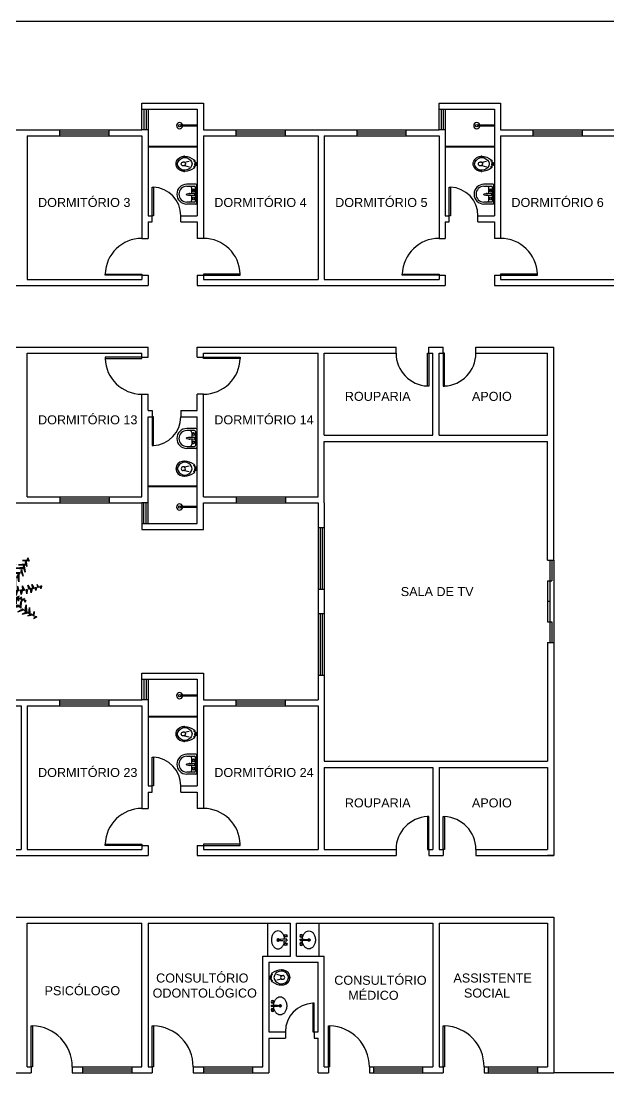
# Model space of a CAD drawing. Header units: millimetres. Extents: x 562 to 1062, y -27 to 300.
# Drawn here: x 595.51 to 609.86, y 244.13 to 269.78 of the extents above; entities that cross this region are included whole.
import ezdxf

# ---------------------------------------------------------------- set-up
doc = ezdxf.new("R2010")
doc.units = ezdxf.units.MM
doc.header["$LTSCALE"] = 0.04
for name, color, linetype in [('01', 1, 'Continuous'), ('02', 2, 'Continuous'), ('05', 5, 'Continuous'), ('2', 2, 'Continuous'), ('BAN', 11, 'Continuous'), ('P1-VEGEXT', 60, 'Continuous'), ('TERRENO', 30, 'Continuous')]:
    doc.layers.add(name, color=color, linetype=linetype)
doc.styles.get("Standard").update_dxf_attribs({"font": 'arial.ttf'})

# ---------------------------------------------------------------- blocks, each defined once
blk = doc.blocks.new('V2_vaso5_T')
for p, q in [((0.011, 0.031), (0.011, 0)), ((0.039, 0.031), (0.039, 0)), ((0.041, 0.072), (0.072, 0.072)), ((0.056, 0.088), (0.056, 0.057)), ((0.285, 0.041), (0.173, 0.07)), ((0.288, 0.043), (0.322, 0.045)), ((0.011, -0.032), (0.011, 0)), ((0.039, -0.032), (0.039, 0)), ((0.041, -0.073), (0.072, -0.073)), ((0.056, -0.088), (0.056, -0.058)), ((0.286, -0.042), (0.173, -0.071)), ((0.288, -0.044), (0.322, -0.046))]:
    blk.add_line(p, q)
blk.add_lwpolyline([(0.01, 0.033, 0.868852), (-0.001, 0.031), (-0.001, 0), (-0.001, -0.032, 0.868852), (0.01, -0.034), (0.039, -0.034), (0.039, -0.074, 0.237631), (0.054, -0.103, 0.148029), (0.286, -0.185, 0.31016), (0.481, -0.066, 0.21646), (0.481, 0.065, 0.30817), (0.286, 0.184, 0.152934), (0.054, 0.102, 0.237634), (0.039, 0.073), (0.039, 0.033), (0.01, 0.033)], format="xyb")
for centre in [(0.056, 0.072), (0.056, -0.073)]:
    blk.add_circle(centre, 0.00512)
for centre, radius, start, end in [((0.222, 0), 0.117, 154.8234, 205.1766), ((0.282, -0.028), 0.183, 26.0662, 155.1183), ((0.306, 0.008), 0.0388, 117.1535, 192.7741), ((0.326, 0.004), 0.0411, 353.3838, 96.6162), ((0.345, 0), 0.115, 332.2776, 27.7224), ((0.282, 0.027), 0.183, 204.9138, 333.9017), ((0.314, -0.005), 0.0462, 173.959, 235.9862), ((0.326, -0.005), 0.0412, 263.5509, 6.4491)]:
    blk.add_arc(centre, radius, start, end)
at = {"color": 0, "linetype": 'ByBlock'}
for p in [(0.295, 0.185), (-0.001, 0), (0.295, -0.185), (0.496, 0), (0.496, 0)]:
    blk.add_point(p, dxfattribs=at)
blk = doc.blocks.new('Cuba redonda-pl')
at = {"layer": 'BAN'}
for p, q in [((0.059, 0.001), (0.059, 0.019)), ((0.059, 0.001), (0.059, -0.017)), ((0.259, 0.001), (0.259, 0.009)), ((0.259, 0.001), (0.259, -0.007))]:
    blk.add_line(p, q, dxfattribs=at)
for points in [[(0.435, 0, 0.073281), (0.422, 0.087, 0.084248), (0.388, 0.156, 0.106469), (0.333, 0.205, 0.130159), (0.275, 0.22, 0.130159), (0.217, 0.205, 0.106469), (0.162, 0.156, 0.084248), (0.128, 0.087, 0.057106), (0.116, 0.019, 0.073281)], [(0.116, -0.018, 0.05843), (0.128, -0.087, 0.084248), (0.162, -0.156, 0.106469), (0.217, -0.205, 0.130159), (0.275, -0.22, 0.130159), (0.333, -0.205, 0.106469), (0.388, -0.156, 0.084248), (0.422, -0.087, 0.073281), (0.435, 0, 0.073281)]]:
    blk.add_lwpolyline(points, format="xyb", dxfattribs=at)
for centre, radius in [((0.089, 0.101), 0.035), ((0.089, 0.101), 0.025), ((0.089, 0.101), 0.024), ((0.089, -0.099), 0.035), ((0.089, -0.099), 0.025), ((0.089, -0.099), 0.024)]:
    blk.add_circle(centre, radius, dxfattribs=at)
for centre, radius, start, end in [((0.061, 0.019), 0.002, 89.1103, 180), ((0.017, -2.829), 2.85, 85.161, 89.1103), ((0.275, 0), 0.03, 199.9848, 156.8451), ((0.257, 0.009), 0.002, 0, 85.161), ((0.275, 0), 0.0175, 206.7599, 152.2389), ((0.061, -0.017), 0.002, 180, 270.8897), ((0.017, 2.83), 2.85, 270.8897, 274.839), ((0.257, -0.007), 0.002, 274.839, 0)]:
    blk.add_arc(centre, radius, start, end, dxfattribs=at)
blk = doc.blocks.new('VGTRON13')
at = {"color": 0}
mesh = blk.add_polyface(dxfattribs=at)
corners = [(-4.3, 7.1, 630.8), (-5.3, -0.1, 630.8), (-5.3, -0.1, 706.8), (-4.3, 7.1, 706.8), (-0.4, -5.3, 630.8), (-0.4, -5.3, 706.8), (6.8, -4.7, 630.8), (6.8, -4.7, 706.8), (10.8, 1.3, 630.8), (10.8, 1.3, 706.8), (8.7, 8.1, 630.8), (8.7, 8.1, 706.8), (2, 10.7, 630.8), (2, 10.7, 706.8), (2.6, 14.7, 550.9), (-4.3, 11.4, 550.9), (-4.3, 7.4, 630.8), (2.6, 10.7, 630.8), (9.4, 11.3, 550.9), (9.4, 7.3, 630.8), (11, 3.9, 550.9), (11, -0.1, 630.8), (6.2, -2, 550.9), (6.2, -6, 630.8), (-1.3, -2, 550.9), (-1.3, -5.9, 630.8), (-6.1, 4, 550.9), (-6.1, 0, 630.8), (-5.7, 10.9, 466.7), (-6.8, 3, 466.7), (-6.8, 3, 550.9), (-5.7, 10.9, 550.9), (-1.3, -2.8, 466.7), (-1.3, -2.8, 550.9), (6.6, -2.1, 466.7), (6.6, -2.1, 550.9), (11.1, 4.5, 466.7), (11.1, 4.5, 550.9), (8.7, 12.1, 466.7), (8.7, 12.1, 550.9), (1.3, 15, 466.7), (1.3, 15, 550.9), (0.9, 11.2, 379.7), (-6.5, 6.9, 379.7), (-6.5, 10.8, 466.7), (0.9, 15.1, 466.7), (8.7, 8.1, 379.7), (11.2, 0.1, 379.7), (11.2, 4.1, 466.7), (6.5, -6.9, 379.7), (6.5, -2.9, 466.7), (-1.9, -7.5, 379.7), (-1.9, -3.6, 466.7), (-7.6, -1.4, 379.7), (-7.6, 2.5, 466.7), (-0.2, 7.8, 289.7), (-9, 8.3, 289.7), (-2.7, 8.3, 379.7), (6.2, 7.8, 379.7), (-14.9, 1.7, 289.7), (-8.5, 1.7, 379.7), (-13.4, -7, 289.7), (-7.1, -7, 379.7), (-5.7, -11.3, 289.7), (0.7, -11.3, 379.7), (2.5, -8, 289.7), (8.9, -8, 379.7), (5, 0.5, 289.7), (11.3, 0.5, 379.7), (6.5, -1, 196.5), (2.4, 7.5, 196.5), (1.1, 7.5, 289.7), (5.1, -1, 289.7), (2.4, -9.4, 196.5), (1, -9.4, 289.7), (-6.7, -11.4, 196.5), (-8.1, -11.4, 289.7), (-14, -5.5, 196.5), (-15.4, -5.5, 289.7), (-13.9, 3.8, 196.5), (-15.3, 3.8, 289.7), (-6.6, 9.6, 196.5), (-8, 9.6, 289.7), (1.7, 9, 100), (-8, 10.3, 100), (-8, 10.3, 196.5), (1.7, 9, 196.5), (-15.1, 3.6, 100), (-15.1, 3.6, 196.5), (-14.3, -6.2, 100), (-14.3, -6.2, 196.5), (-6.2, -11.6, 100), (-6.2, -11.6, 196.5), (3.1, -8.7, 100), (3.1, -8.7, 196.5), (6.7, 0.4, 100), (6.7, 0.4, 196.5), (11.9, -0.1), (7.4, 9.3), (2.4, 9.3, 100), (6.9, -0.1, 100), (7.3, -9.4), (2.4, -9.4, 100), (-2.7, -11.6), (-7.7, -11.6, 100), (-10.8, -5.1), (-15.7, -5.1, 100), (-10.7, 5.2), (-15.7, 5.2, 100), (-2.6, 11.6), (-7.6, 11.6, 100)]
mesh.append_faces([[corners[k] for k in face] for face in [(0, 1, 2, 3), (1, 4, 5, 2), (4, 6, 7, 5), (6, 8, 9, 7), (8, 10, 11, 9), (10, 12, 13, 11), (12, 0, 3, 13), (14, 15, 16, 17), (18, 14, 17, 19), (20, 18, 19, 21), (22, 20, 21, 23), (24, 22, 23, 25), (26, 24, 25, 27), (15, 26, 27, 16), (28, 29, 30, 31), (29, 32, 33, 30), (32, 34, 35, 33), (34, 36, 37, 35), (36, 38, 39, 37), (38, 40, 41, 39), (40, 28, 31, 41), (42, 43, 44, 45), (46, 42, 45, 38), (47, 46, 38, 48), (49, 47, 48, 50), (51, 49, 50, 52), (53, 51, 52, 54), (43, 53, 54, 44), (55, 56, 57, 58), (56, 59, 60, 57), (59, 61, 62, 60), (61, 63, 64, 62), (63, 65, 66, 64), (65, 67, 68, 66), (67, 55, 58, 68), (69, 70, 71, 72), (73, 69, 72, 74), (75, 73, 74, 76), (77, 75, 76, 78), (79, 77, 78, 80), (81, 79, 80, 82), (70, 81, 82, 71), (83, 84, 85, 86), (84, 87, 88, 85), (87, 89, 90, 88), (89, 91, 92, 90), (91, 93, 94, 92), (93, 95, 96, 94), (95, 83, 86, 96), (97, 98, 99, 100), (101, 97, 100, 102), (103, 101, 102, 104), (105, 103, 104, 106), (107, 105, 106, 108), (109, 107, 108, 110), (98, 109, 110, 99)]], dxfattribs={"color": 0})
blk = doc.blocks.new('VGFPAL13')
at = {"color": 62}
for points in [[(0, 9.7, -26), (0, 0), (2.9, 0, 0.5)], [(0, 9.7, -26), (2.9, 0, 0.5), (0, 0)], [(7.2, 0, 1.2), (9.4, -10.9, -27), (11.9, 0, 1.7)], [(9.4, -10.9, -27), (7.2, 0, 1.2), (11.9, 0, 1.7)], [(18.2, 11.6, -28.1), (16, -1.2, 2.1), (20.4, -1.3, 2.4)], [(18.2, 11.6, -28.1), (20.4, -1.3, 2.4), (16, -1.2, 2.1)], [(38, 13.1, -35.8), (36.1, -1.9, 2.5), (41.4, -1.9, 2.2)], [(38, 13.1, -35.8), (41.4, -1.9, 2.2), (36.1, -1.9, 2.5)], [(53.5, 14.2, -33.8), (53.8, -1.6, 0.8), (59, -1.3, -0.1)], [(53.5, 14.2, -33.8), (59, -1.3, -0.1), (53.8, -1.6, 0.8)], [(64.2, -0.3, -1.1), (66.7, -15.8, -36.4), (71.2, 0.2, -2.8)], [(66.7, -15.8, -36.4), (64.2, -0.3, -1.1), (71.2, 0.2, -2.8)], [(72, 15.3, -34), (73.5, -0.4, -3.5), (78.5, 0.3, -5)], [(72, 15.3, -34), (78.5, 0.3, -5), (73.5, -0.4, -3.5)], [(84.5, 1.4, -7), (88, -13.2, -36.8), (88.5, 2.6, -8.6)], [(88, -13.2, -36.8), (84.5, 1.4, -7), (88.5, 2.6, -8.6)], [(91.4, 18, -38.4), (94.2, 3.2, -11), (99.6, 4.3, -13.5)], [(91.4, 18, -38.4), (99.6, 4.3, -13.5), (94.2, 3.2, -11)], [(101.3, 4.8, -14.3), (103.2, -9.6, -40.5), (106.3, 5.7, -16.9)], [(103.2, -9.6, -40.5), (101.3, 4.8, -14.3), (106.3, 5.7, -16.9)], [(105.3, 19.9, -43.2), (109.3, 5.9, -18.5), (113.9, 7.1, -21.3)], [(105.3, 19.9, -43.2), (113.9, 7.1, -21.3), (109.3, 5.9, -18.5)], [(117.8, 8.9, -23.9), (120.5, -1.4, -45.3), (122.7, 9.8, -27.3)], [(120.5, -1.4, -45.3), (117.8, 8.9, -23.9), (122.7, 9.8, -27.3)], [(124.4, 20.3, -45.8), (127.1, 10.2, -30.4), (130.1, 11.2, -32.9)], [(124.4, 20.3, -45.8), (130.1, 11.2, -32.9), (127.1, 10.2, -30.4)], [(134.9, 13, -36.4), (139, 5.5, -49.2), (140.9, 15.1, -42.1)], [(139, 5.5, -49.2), (134.9, 13, -36.4), (140.9, 15.1, -42.1)], [(26, -1.6, 2.7), (27.8, -14, -34.1), (30.7, -1.6, 2.7)], [(27.8, -14, -34.1), (26, -1.6, 2.7), (30.7, -1.6, 2.7)], [(46.9, -2, 1.7), (48.9, -17.7, -32.5), (53.8, -1.6, 0.8)], [(48.9, -17.7, -32.5), (46.9, -2, 1.7), (53.8, -1.6, 0.8)]]:
    blk.add_3dface(points, dxfattribs=at)
blk = doc.blocks.new('VGPAL__3')
at = {"extrusion": (0, 0.173648, 0.984808), "xscale": 1.68, "yscale": 1.68, "zscale": 1.68, "rotation": 270}
blk.add_blockref('VGFPAL13', (-2.8, 122.6, 698.9), dxfattribs=at)
at = {"extrusion": (-0.353553, 0.353553, 0.866025), "xscale": 1.68, "yscale": 1.68, "zscale": 1.68, "rotation": 270}
blk.add_blockref('VGFPAL13', (-2.4, 347.7, 599.2), dxfattribs=at)
at = {"extrusion": (0.241845, 0.241845, 0.939693), "xscale": 1.68, "yscale": 1.68, "zscale": 1.68, "rotation": 270}
blk.add_blockref('VGFPAL13', (-1.5, 234.7, 651.8), dxfattribs=at)
at = {"extrusion": (-0.12941, -0.224144, 0.965926), "xscale": 0.9407999999999999, "yscale": 0.9407999999999999, "zscale": 0.9407999999999999, "rotation": 90}
blk.add_blockref('VGFPAL13', (2.1, 189.8, 701.1), dxfattribs=at)
at = {"extrusion": (0.365998, -0.211309, 0.906308), "xscale": 0.9407999999999999, "yscale": 0.9407999999999999, "zscale": 0.9407999999999999, "rotation": 90}
blk.add_blockref('VGFPAL13', (1.9, 305.1, 659.2), dxfattribs=at)
at = {"extrusion": (-0.122788, -0.122788, 0.984808), "xscale": 1.68, "yscale": 1.68, "zscale": 1.68, "rotation": 270}
blk.add_blockref('VGFPAL13', (1.5, 122.6, 681.8), dxfattribs=at)
at = {"xscale": 1.176, "yscale": 1.176, "zscale": 1.176, "rotation": 180}
blk.add_blockref('VGFPAL13', (2.8, 0.6, 709.6), dxfattribs=at)
at = {"extrusion": (0.383022, 0.663414, 0.642788), "xscale": 0.6585599999999998, "yscale": 0.6585599999999998, "zscale": 0.6585599999999998, "rotation": 90}
blk.add_blockref('VGFPAL13', (-2.1, 555.2, 468.4), dxfattribs=at)
at = {"extrusion": (0, -0.087156, 0.996195), "xscale": 1.512, "yscale": 1.512, "zscale": 1.512, "rotation": 270}
blk.add_blockref('VGFPAL13', (2.8, 62.4, 706.8), dxfattribs=at)
at = {"extrusion": (0.183013, -0.183013, 0.965926), "xscale": 1.68, "yscale": 1.68, "zscale": 1.68, "rotation": 270}
blk.add_blockref('VGFPAL13', (2.4, 177.8, 669.6), dxfattribs=at)
at = {"color": 44}
blk.add_blockref('VGTRON13', (0, 0), dxfattribs=at)
at = {"extrusion": (-0.365998, 0.211309, 0.906308), "xscale": 0.8467199999999999, "yscale": 0.8467199999999999, "zscale": 0.8467199999999999, "rotation": 90}
blk.add_blockref('VGFPAL13', (-1.9, 308.9, 657.4), dxfattribs=at)
at = {"xscale": 1.344, "yscale": 1.344, "zscale": 1.344}
blk.add_blockref('VGFPAL13', (2.8, 0.6, 709.6), dxfattribs=at)

msp = doc.modelspace()

# ---------------------------------------------------------------- linework, layer by layer
at = {"layer": '02'}
for p, q in [((598.512, 267.626), (598.512, 267.126)), ((598.562, 267.626), (598.562, 267.126)), ((605.762, 267.626), (605.762, 267.126)), ((605.812, 267.626), (605.812, 267.126)), ((596.462, 267.126), (597.662, 267.126)), ((596.462, 267.076), (597.662, 267.076)), ((596.462, 267.026), (597.662, 267.026)), ((599.812, 267.236), (599.41, 267.236)), ((599.812, 267.216), (599.41, 267.216)), ((600.762, 267.076), (601.962, 267.076)), ((600.762, 267.026), (601.962, 267.026)), ((603.712, 267.126), (604.912, 267.126)), ((603.712, 267.076), (604.912, 267.076)), ((603.712, 267.026), (604.912, 267.026)), ((607.062, 267.236), (606.66, 267.236)), ((607.062, 267.216), (606.66, 267.216)), ((608.012, 267.076), (609.212, 267.076)), ((608.012, 267.026), (609.212, 267.026)), ((596.462, 266.976), (597.662, 266.976)), ((603.712, 266.976), (604.912, 266.976)), ((598.612, 266.726), (599.812, 266.726)), ((598.612, 266.706), (599.812, 266.706)), ((605.862, 266.726), (607.062, 266.726)), ((605.862, 266.706), (607.062, 266.706)), ((598.742, 265.026), (598.712, 265.026)), ((605.992, 265.026), (605.962, 265.026)), ((598.462, 263.606), (598.462, 263.576)), ((599.962, 263.606), (599.962, 263.576)), ((599.962, 263.606), (599.962, 263.576)), ((605.712, 263.606), (605.712, 263.576)), ((607.212, 263.606), (607.212, 263.576)), ((607.212, 263.606), (607.212, 263.576)), ((598.462, 261.546), (598.462, 261.576)), ((599.962, 261.546), (599.962, 261.576)), ((599.962, 261.546), (599.962, 261.576)), ((598.742, 260.126), (598.712, 260.126)), ((598.612, 258.446), (599.812, 258.446)), ((598.612, 258.426), (599.812, 258.426)), ((596.462, 258.176), (597.662, 258.176)), ((596.462, 258.126), (597.662, 258.126)), ((596.462, 258.076), (597.662, 258.076)), ((600.762, 258.126), (601.962, 258.126)), ((600.762, 258.076), (601.962, 258.076)), ((596.462, 258.026), (597.662, 258.026)), ((598.512, 257.526), (598.512, 258.026)), ((598.562, 257.526), (598.562, 258.026)), ((599.812, 257.936), (599.41, 257.936)), ((599.812, 257.916), (599.41, 257.916)), ((608.412, 256.626), (608.412, 254.626)), ((608.462, 256.626), (608.462, 256.126)), ((608.512, 256.626), (608.512, 254.626)), ((608.362, 256.126), (608.462, 256.126)), ((608.362, 256.126), (608.362, 255.126)), ((608.362, 255.626), (608.412, 255.626)), ((608.362, 255.126), (608.462, 255.126)), ((608.462, 255.126), (608.462, 254.626)), ((598.512, 253.726), (598.512, 253.226)), ((598.562, 253.726), (598.562, 253.226)), ((596.462, 253.226), (597.662, 253.226)), ((596.462, 253.176), (597.662, 253.176)), ((599.812, 253.336), (599.41, 253.336)), ((599.812, 253.316), (599.41, 253.316)), ((600.762, 253.176), (601.962, 253.176)), ((596.462, 253.126), (597.662, 253.126)), ((596.462, 253.076), (597.662, 253.076)), ((600.762, 253.126), (601.962, 253.126)), ((598.612, 252.826), (599.812, 252.826)), ((598.612, 252.806), (599.812, 252.806)), ((598.742, 251.126), (598.712, 251.126)), ((598.462, 249.706), (598.462, 249.676)), ((599.962, 249.706), (599.962, 249.676)), ((599.962, 249.706), (599.962, 249.676)), ((601.537, 246.976), (601.537, 247.776)), ((602.787, 246.976), (602.787, 247.776)), ((597.012, 244.276), (598.212, 244.276)), ((597.012, 244.226), (598.212, 244.226)), ((597.012, 244.176), (598.212, 244.176)), ((597.012, 244.126), (598.212, 244.126)), ((610.012, 244.126), (608.512, 244.126))]:
    msp.add_line(p, q, dxfattribs=at)
for centre in [(599.382, 267.226), (606.632, 267.226), (599.382, 257.926), (599.382, 253.326)]:
    msp.add_circle(centre, 0.03, dxfattribs=at)
for centre in [(599.382, 267.226), (606.632, 267.226), (599.382, 257.926), (599.382, 253.326)]:
    msp.add_arc(centre, 0.075, 7.6623, 352.3377, dxfattribs=at)
at = {"layer": '05'}
for p, q in [((598.462, 267.776), (599.962, 267.776)), ((598.462, 267.126), (598.462, 267.776)), ((598.462, 267.626), (598.612, 267.626)), ((598.612, 267.626), (598.612, 265.026)), ((598.612, 267.626), (599.812, 267.626)), ((599.812, 267.626), (599.812, 265.026)), ((599.962, 267.776), (599.962, 267.126)), ((605.712, 267.776), (607.212, 267.776)), ((605.712, 267.126), (605.712, 267.776)), ((605.712, 267.626), (605.862, 267.626)), ((605.862, 267.626), (607.062, 267.626)), ((605.862, 267.626), (605.862, 265.026)), ((607.062, 267.626), (607.062, 265.026)), ((607.212, 267.776), (607.212, 267.126)), ((594.712, 267.126), (595.662, 267.126)), ((595.512, 267.126), (596.462, 267.126)), ((596.462, 266.976), (596.462, 267.126)), ((597.662, 266.976), (597.662, 267.126)), ((597.662, 267.126), (598.462, 267.126)), ((598.612, 267.126), (598.462, 267.126)), ((599.962, 267.126), (600.762, 267.126)), ((600.762, 266.976), (600.762, 267.126)), ((601.962, 266.976), (601.962, 267.126)), ((601.962, 267.126), (602.912, 267.126)), ((602.762, 267.126), (603.712, 267.126)), ((603.712, 266.976), (603.712, 267.126)), ((604.912, 266.976), (604.912, 267.126)), ((604.912, 267.126), (605.712, 267.126)), ((605.862, 267.126), (605.712, 267.126)), ((607.212, 267.126), (608.012, 267.126)), ((608.012, 266.976), (608.012, 267.126)), ((609.212, 267.126), (610.162, 267.126)), ((609.212, 266.976), (609.212, 267.126)), ((595.662, 266.976), (596.462, 266.976)), ((595.662, 266.976), (595.662, 263.476)), ((597.662, 266.976), (598.462, 266.976)), ((598.462, 266.976), (598.462, 264.476)), ((599.962, 266.976), (599.962, 264.476)), ((599.962, 266.976), (600.762, 266.976)), ((601.962, 266.976), (602.762, 266.976)), ((602.762, 266.976), (602.762, 263.476)), ((602.912, 266.976), (602.912, 263.476)), ((602.912, 266.976), (603.712, 266.976)), ((604.912, 266.976), (605.712, 266.976)), ((605.712, 266.976), (605.712, 264.476)), ((607.212, 266.976), (608.012, 266.976)), ((607.212, 266.976), (607.212, 264.476)), ((609.212, 266.976), (610.012, 266.976)), ((598.612, 265.026), (598.712, 265.026)), ((598.712, 264.876), (598.712, 265.026)), ((599.412, 264.876), (599.412, 265.026)), ((599.412, 265.026), (599.812, 265.026)), ((605.862, 265.026), (605.962, 265.026)), ((605.962, 264.876), (605.962, 265.026)), ((606.662, 264.876), (606.662, 265.026)), ((606.662, 265.026), (607.062, 265.026)), ((598.612, 264.876), (598.612, 264.476)), ((598.612, 264.876), (598.712, 264.876)), ((599.412, 264.876), (599.812, 264.876)), ((599.812, 264.876), (599.812, 264.476)), ((605.862, 264.876), (605.962, 264.876)), ((605.862, 264.876), (605.862, 264.476)), ((606.662, 264.876), (607.062, 264.876)), ((607.062, 264.876), (607.062, 264.476)), ((598.462, 264.476), (598.612, 264.476)), ((599.962, 264.476), (599.812, 264.476)), ((605.712, 264.476), (605.862, 264.476)), ((607.212, 264.476), (607.062, 264.476)), ((595.662, 263.476), (598.462, 263.476)), ((598.462, 263.576), (598.462, 263.476)), ((598.462, 263.576), (598.612, 263.576)), ((598.612, 263.576), (598.612, 263.326)), ((599.812, 263.576), (599.812, 263.326)), ((599.812, 263.576), (599.962, 263.576)), ((599.962, 263.576), (599.962, 263.476)), ((599.962, 263.476), (602.762, 263.476)), ((602.912, 263.476), (605.712, 263.476)), ((605.712, 263.576), (605.712, 263.476)), ((605.712, 263.576), (605.862, 263.576)), ((605.862, 263.576), (605.862, 263.326)), ((607.062, 263.576), (607.062, 263.326)), ((607.062, 263.576), (607.212, 263.576)), ((607.212, 263.576), (607.212, 263.476)), ((607.212, 263.476), (610.012, 263.476)), ((592.662, 263.326), (595.662, 263.326)), ((595.662, 263.326), (598.612, 263.326)), ((599.812, 263.326), (599.962, 263.326)), ((599.912, 263.326), (602.912, 263.326)), ((602.912, 263.326), (605.862, 263.326)), ((607.062, 263.326), (607.212, 263.326)), ((607.162, 263.326), (610.162, 263.326)), ((592.662, 261.826), (595.662, 261.826)), ((595.662, 261.826), (598.612, 261.826)), ((595.662, 258.176), (595.662, 261.676)), ((595.662, 261.676), (598.462, 261.676)), ((598.462, 261.576), (598.462, 261.676)), ((598.612, 261.576), (598.612, 261.826)), ((599.812, 261.826), (599.962, 261.826)), ((599.812, 261.576), (599.812, 261.826)), ((599.912, 261.826), (604.662, 261.826)), ((599.962, 261.676), (602.762, 261.676)), ((599.962, 261.576), (599.962, 261.676)), ((602.762, 258.176), (602.762, 261.676)), ((602.912, 261.676), (604.662, 261.676)), ((602.912, 259.676), (602.912, 261.676)), ((604.662, 261.676), (604.662, 261.826)), ((605.462, 261.826), (605.812, 261.826)), ((605.462, 261.676), (605.462, 261.826)), ((605.462, 261.676), (605.562, 261.676)), ((605.562, 259.676), (605.562, 261.676)), ((605.712, 259.676), (605.712, 261.676)), ((605.712, 261.676), (605.812, 261.676)), ((605.812, 261.676), (605.812, 261.826)), ((606.612, 261.826), (608.512, 261.826)), ((606.612, 261.676), (606.612, 261.826)), ((606.612, 261.676), (608.362, 261.676)), ((608.362, 259.676), (608.362, 261.676)), ((608.512, 256.626), (608.512, 261.826)), ((598.462, 261.576), (598.612, 261.576)), ((599.812, 261.576), (599.962, 261.576)), ((598.462, 258.176), (598.462, 260.676)), ((598.462, 260.676), (598.612, 260.676)), ((598.612, 260.276), (598.612, 260.676)), ((599.812, 260.276), (599.812, 260.676)), ((599.962, 260.676), (599.812, 260.676)), ((599.962, 258.176), (599.962, 260.676)), ((598.612, 260.276), (598.712, 260.276)), ((598.612, 257.526), (598.612, 260.126)), ((598.612, 260.126), (598.712, 260.126)), ((598.712, 260.276), (598.712, 260.126)), ((599.412, 260.276), (599.812, 260.276)), ((599.412, 260.276), (599.412, 260.126)), ((599.412, 260.126), (599.812, 260.126)), ((599.812, 257.526), (599.812, 260.126)), ((602.912, 259.676), (605.562, 259.676)), ((605.712, 259.676), (608.362, 259.676)), ((602.912, 259.526), (608.362, 259.526)), ((602.912, 258.026), (602.912, 259.526)), ((608.362, 256.626), (608.362, 259.526)), ((595.662, 258.176), (596.462, 258.176)), ((596.462, 258.176), (596.462, 258.026)), ((597.662, 258.176), (598.462, 258.176)), ((597.662, 258.176), (597.662, 258.026)), ((599.962, 258.176), (600.762, 258.176)), ((600.762, 258.176), (600.762, 258.026)), ((601.962, 258.176), (602.762, 258.176)), ((601.962, 258.176), (601.962, 258.026)), ((594.712, 258.026), (595.662, 258.026)), ((595.512, 258.026), (596.462, 258.026)), ((597.662, 258.026), (598.462, 258.026)), ((598.462, 258.026), (598.462, 257.376)), ((598.612, 258.026), (598.462, 258.026)), ((599.962, 257.376), (599.962, 258.026)), ((599.962, 258.026), (600.762, 258.026)), ((601.962, 258.026), (602.762, 258.026)), ((602.762, 258.026), (602.762, 257.426)), ((602.912, 258.026), (602.912, 257.426)), ((598.462, 257.526), (598.612, 257.526)), ((598.462, 257.376), (599.962, 257.376)), ((598.612, 257.526), (599.812, 257.526)), ((602.762, 257.426), (602.912, 257.426)), ((608.362, 256.626), (608.512, 256.626)), ((602.762, 255.926), (602.762, 255.326)), ((602.762, 255.926), (602.912, 255.926)), ((602.912, 255.926), (602.912, 255.326)), ((602.762, 255.326), (602.912, 255.326)), ((608.362, 254.626), (608.362, 251.726)), ((608.362, 254.626), (608.512, 254.626)), ((608.512, 254.626), (608.512, 249.426)), ((598.462, 253.876), (599.962, 253.876)), ((598.462, 253.226), (598.462, 253.876)), ((598.462, 253.726), (598.612, 253.726)), ((598.612, 253.726), (598.612, 251.126)), ((598.612, 253.726), (599.812, 253.726)), ((599.812, 253.726), (599.812, 251.126)), ((599.962, 253.876), (599.962, 253.226)), ((602.762, 253.826), (602.762, 253.226)), ((602.762, 253.826), (602.912, 253.826)), ((602.912, 253.826), (602.912, 253.226)), ((594.712, 253.226), (595.662, 253.226)), ((595.512, 253.226), (596.462, 253.226)), ((596.462, 253.076), (596.462, 253.226)), ((597.662, 253.076), (597.662, 253.226)), ((597.662, 253.226), (598.462, 253.226)), ((598.612, 253.226), (598.462, 253.226)), ((599.962, 253.226), (600.762, 253.226)), ((600.762, 253.076), (600.762, 253.226)), ((601.962, 253.076), (601.962, 253.226)), ((601.962, 253.226), (602.762, 253.226)), ((602.912, 253.226), (602.912, 251.726)), ((594.712, 253.076), (595.512, 253.076)), ((595.512, 253.076), (595.512, 249.576)), ((595.662, 253.076), (595.662, 249.576)), ((595.662, 253.076), (596.462, 253.076)), ((597.662, 253.076), (598.462, 253.076)), ((598.462, 253.076), (598.462, 250.576)), ((599.962, 253.076), (599.962, 250.576)), ((599.962, 253.076), (600.762, 253.076)), ((601.962, 253.076), (602.762, 253.076)), ((602.762, 253.076), (602.762, 249.576)), ((602.912, 251.726), (608.362, 251.726)), ((602.912, 251.576), (605.562, 251.576)), ((602.912, 251.576), (602.912, 249.576)), ((605.562, 251.576), (605.562, 249.576)), ((605.712, 251.576), (605.712, 249.576)), ((605.712, 251.576), (608.362, 251.576)), ((608.362, 251.576), (608.362, 249.576)), ((598.612, 251.126), (598.712, 251.126)), ((598.712, 250.976), (598.712, 251.126)), ((599.412, 251.126), (599.812, 251.126)), ((599.412, 250.976), (599.412, 251.126)), ((598.612, 250.976), (598.612, 250.576)), ((598.612, 250.976), (598.712, 250.976)), ((599.412, 250.976), (599.812, 250.976)), ((599.812, 250.976), (599.812, 250.576)), ((598.462, 250.576), (598.612, 250.576)), ((599.962, 250.576), (599.812, 250.576)), ((592.712, 249.576), (595.512, 249.576)), ((595.662, 249.576), (598.462, 249.576)), ((598.462, 249.676), (598.612, 249.676)), ((598.462, 249.676), (598.462, 249.576)), ((598.612, 249.676), (598.612, 249.426)), ((599.812, 249.676), (599.962, 249.676)), ((599.812, 249.676), (599.812, 249.426)), ((599.962, 249.676), (599.962, 249.576)), ((599.962, 249.576), (602.762, 249.576)), ((602.912, 249.576), (604.662, 249.576)), ((604.662, 249.576), (604.662, 249.426)), ((605.462, 249.576), (605.462, 249.426)), ((605.462, 249.576), (605.562, 249.576)), ((605.712, 249.576), (605.812, 249.576)), ((605.812, 249.576), (605.812, 249.426)), ((606.612, 249.576), (606.612, 249.426)), ((606.612, 249.576), (608.362, 249.576)), ((592.662, 249.426), (595.662, 249.426)), ((595.662, 249.426), (598.612, 249.426)), ((599.812, 249.426), (599.962, 249.426)), ((599.912, 249.426), (604.662, 249.426)), ((605.462, 249.426), (605.812, 249.426)), ((606.612, 249.426), (608.512, 249.426)), ((608.512, 249.426), (608.362, 249.426)), ((592.662, 247.926), (595.662, 247.926)), ((595.662, 247.926), (608.512, 247.926)), ((608.512, 247.926), (608.512, 244.126)), ((595.662, 244.276), (595.662, 247.776)), ((595.662, 247.776), (598.462, 247.776)), ((598.462, 244.276), (598.462, 247.776)), ((598.612, 247.776), (598.612, 244.276)), ((598.612, 247.776), (602.087, 247.776)), ((602.087, 246.976), (602.087, 247.776)), ((602.237, 247.776), (605.562, 247.776)), ((602.237, 246.976), (602.237, 247.776)), ((605.562, 247.776), (605.562, 244.276)), ((605.712, 247.776), (605.712, 244.276)), ((605.712, 247.776), (608.362, 247.776)), ((608.362, 247.776), (608.362, 244.276)), ((601.412, 244.276), (601.412, 246.976)), ((601.412, 246.976), (602.087, 246.976)), ((601.562, 246.826), (601.562, 245.126)), ((601.562, 246.826), (602.762, 246.826)), ((602.237, 246.976), (602.912, 246.976)), ((602.762, 245.126), (602.762, 246.826)), ((602.912, 244.276), (602.912, 246.976)), ((601.562, 245.126), (601.962, 245.126)), ((601.562, 244.976), (601.962, 244.976)), ((601.562, 244.976), (601.562, 244.126)), ((601.962, 245.126), (601.962, 244.976)), ((602.662, 245.126), (602.662, 244.976)), ((602.662, 245.126), (602.762, 245.126)), ((602.662, 244.976), (602.762, 244.976)), ((602.762, 244.126), (602.762, 244.976)), ((595.662, 244.276), (595.762, 244.276)), ((595.762, 244.276), (595.762, 244.126)), ((596.762, 244.276), (596.762, 244.126)), ((596.762, 244.276), (597.012, 244.276)), ((597.012, 244.276), (597.012, 244.126)), ((598.212, 244.276), (598.212, 244.126)), ((598.212, 244.276), (598.462, 244.276)), ((598.612, 244.276), (598.712, 244.276)), ((598.712, 244.276), (598.712, 244.126)), ((599.712, 244.276), (599.712, 244.126)), ((599.712, 244.276), (599.962, 244.276)), ((599.962, 244.276), (599.962, 244.126)), ((601.162, 244.276), (601.162, 244.126)), ((601.162, 244.276), (601.412, 244.276)), ((602.912, 244.276), (603.012, 244.276)), ((603.012, 244.276), (603.012, 244.126)), ((604.012, 244.276), (604.012, 244.126)), ((604.012, 244.276), (604.112, 244.276)), ((604.112, 244.276), (604.112, 244.126)), ((605.312, 244.276), (605.312, 244.126)), ((605.312, 244.276), (605.562, 244.276)), ((605.712, 244.276), (605.812, 244.276)), ((605.812, 244.276), (605.812, 244.126)), ((606.812, 244.276), (606.812, 244.126)), ((606.812, 244.276), (606.912, 244.276)), ((606.912, 244.276), (606.912, 244.126)), ((608.112, 244.276), (608.112, 244.126)), ((608.112, 244.276), (608.362, 244.276)), ((594.712, 244.126), (595.662, 244.126)), ((595.512, 244.126), (595.762, 244.126)), ((596.762, 244.126), (597.012, 244.126)), ((598.212, 244.126), (598.712, 244.126)), ((599.712, 244.126), (599.962, 244.126)), ((601.162, 244.126), (601.562, 244.126)), ((602.762, 244.126), (603.012, 244.126)), ((604.012, 244.126), (604.112, 244.126)), ((605.312, 244.126), (605.812, 244.126)), ((606.812, 244.126), (606.912, 244.126)), ((608.112, 244.126), (608.512, 244.126))]:
    msp.add_line(p, q, dxfattribs=at)
at = {"layer": '2'}
for p, q in [((600.762, 267.126), (601.962, 267.126)), ((608.012, 267.126), (609.212, 267.126)), ((600.762, 266.976), (601.962, 266.976)), ((608.012, 266.976), (609.212, 266.976)), ((599.779, 265.796), (599.557, 265.796)), ((599.557, 265.747), (599.629, 265.747)), ((599.629, 265.747), (599.748, 265.747)), ((599.799, 265.331), (599.799, 265.776)), ((607.029, 265.796), (606.807, 265.796)), ((606.807, 265.747), (606.879, 265.747)), ((606.879, 265.747), (606.998, 265.747)), ((607.049, 265.331), (607.049, 265.776)), ((598.712, 265.026), (598.712, 265.726)), ((598.712, 265.726), (598.742, 265.726)), ((598.742, 265.726), (598.742, 265.026)), ((599.551, 265.548), (599.551, 265.556)), ((599.551, 265.548), (599.551, 265.539)), ((599.679, 265.566), (599.679, 265.697)), ((599.679, 265.411), (599.679, 265.529)), ((599.751, 265.548), (599.751, 265.566)), ((599.751, 265.548), (599.751, 265.53)), ((599.768, 265.381), (599.768, 265.727)), ((605.962, 265.726), (605.992, 265.726)), ((605.962, 265.026), (605.962, 265.726)), ((605.992, 265.726), (605.992, 265.026)), ((606.801, 265.548), (606.801, 265.556)), ((606.801, 265.548), (606.801, 265.539)), ((606.929, 265.566), (606.929, 265.697)), ((606.929, 265.411), (606.929, 265.529)), ((607.001, 265.548), (607.001, 265.566)), ((607.001, 265.548), (607.001, 265.53)), ((607.018, 265.381), (607.018, 265.727)), ((599.748, 265.361), (599.557, 265.361)), ((599.779, 265.311), (599.557, 265.311)), ((606.998, 265.361), (606.807, 265.361)), ((607.029, 265.311), (606.807, 265.311)), ((597.562, 263.576), (597.562, 263.606)), ((597.562, 263.606), (598.462, 263.606)), ((598.462, 263.576), (597.562, 263.576)), ((600.862, 263.606), (599.962, 263.606)), ((599.962, 263.576), (600.862, 263.576)), ((600.862, 263.576), (600.862, 263.606)), ((604.812, 263.576), (604.812, 263.606)), ((604.812, 263.606), (605.712, 263.606)), ((605.712, 263.576), (604.812, 263.576)), ((608.112, 263.606), (607.212, 263.606)), ((607.212, 263.576), (608.112, 263.576)), ((608.112, 263.576), (608.112, 263.606)), ((605.432, 260.876), (605.432, 261.676)), ((605.432, 261.676), (605.462, 261.676)), ((605.462, 261.676), (605.462, 260.876)), ((605.812, 261.676), (605.812, 260.876)), ((605.842, 261.676), (605.812, 261.676)), ((605.842, 260.876), (605.842, 261.676)), ((597.562, 261.576), (597.562, 261.546)), ((598.462, 261.576), (597.562, 261.576)), ((597.562, 261.546), (598.462, 261.546)), ((599.962, 261.576), (600.862, 261.576)), ((600.862, 261.546), (599.962, 261.546)), ((600.862, 261.576), (600.862, 261.546)), ((605.462, 260.876), (605.432, 260.876)), ((605.812, 260.876), (605.842, 260.876)), ((598.712, 260.126), (598.712, 259.426)), ((598.742, 259.426), (598.742, 260.126)), ((599.779, 259.84), (599.557, 259.84)), ((599.551, 259.604), (599.551, 259.612)), ((599.551, 259.604), (599.551, 259.596)), ((599.748, 259.79), (599.557, 259.79)), ((599.679, 259.74), (599.679, 259.622)), ((599.679, 259.586), (599.679, 259.454)), ((599.751, 259.604), (599.751, 259.622)), ((599.751, 259.604), (599.751, 259.586)), ((599.768, 259.77), (599.768, 259.424)), ((599.799, 259.82), (599.799, 259.375)), ((598.712, 259.426), (598.742, 259.426)), ((599.557, 259.404), (599.629, 259.404)), ((599.779, 259.355), (599.557, 259.355)), ((599.629, 259.404), (599.748, 259.404)), ((600.762, 258.176), (601.962, 258.176)), ((600.762, 258.026), (601.962, 258.026)), ((602.762, 257.426), (602.762, 255.926)), ((602.812, 257.426), (602.812, 255.926)), ((602.862, 257.426), (602.862, 255.926)), ((602.912, 257.426), (602.912, 255.926)), ((602.762, 255.326), (602.762, 253.826)), ((602.812, 255.326), (602.812, 253.826)), ((602.862, 255.326), (602.862, 253.826)), ((602.912, 255.326), (602.912, 253.826)), ((600.762, 253.226), (601.962, 253.226)), ((600.762, 253.076), (601.962, 253.076)), ((599.779, 251.896), (599.557, 251.896)), ((598.712, 251.126), (598.712, 251.826)), ((598.712, 251.826), (598.742, 251.826)), ((598.742, 251.826), (598.742, 251.126)), ((599.551, 251.648), (599.551, 251.656)), ((599.551, 251.648), (599.551, 251.639)), ((599.557, 251.847), (599.629, 251.847)), ((599.629, 251.847), (599.748, 251.847)), ((599.679, 251.666), (599.679, 251.797)), ((599.679, 251.511), (599.679, 251.629)), ((599.751, 251.648), (599.751, 251.666)), ((599.751, 251.648), (599.751, 251.63)), ((599.768, 251.481), (599.768, 251.827)), ((599.799, 251.431), (599.799, 251.876)), ((599.748, 251.461), (599.557, 251.461)), ((599.779, 251.411), (599.557, 251.411)), ((605.462, 250.376), (605.432, 250.376)), ((605.432, 250.376), (605.432, 249.576)), ((605.462, 249.576), (605.462, 250.376)), ((605.812, 250.376), (605.842, 250.376)), ((605.812, 249.576), (605.812, 250.376)), ((605.842, 250.376), (605.842, 249.576)), ((597.562, 249.676), (597.562, 249.706)), ((597.562, 249.706), (598.462, 249.706)), ((598.462, 249.676), (597.562, 249.676)), ((600.862, 249.706), (599.962, 249.706)), ((599.962, 249.676), (600.862, 249.676)), ((600.862, 249.676), (600.862, 249.706)), ((605.432, 249.576), (605.462, 249.576)), ((605.842, 249.576), (605.812, 249.576)), ((602.662, 245.826), (602.632, 245.826)), ((602.632, 245.826), (602.632, 245.126)), ((602.662, 245.126), (602.662, 245.826)), ((595.762, 245.276), (595.792, 245.276)), ((595.762, 244.276), (595.762, 245.276)), ((595.792, 245.276), (595.792, 244.276)), ((598.712, 244.276), (598.712, 245.276)), ((598.712, 245.276), (598.742, 245.276)), ((598.742, 245.276), (598.742, 244.276)), ((603.012, 245.276), (603.042, 245.276)), ((603.012, 244.276), (603.012, 245.276)), ((603.042, 245.276), (603.042, 244.276)), ((605.812, 244.276), (605.812, 245.276)), ((605.812, 245.276), (605.842, 245.276)), ((605.842, 245.276), (605.842, 244.276)), ((602.632, 245.126), (602.662, 245.126)), ((595.792, 244.276), (595.762, 244.276)), ((598.742, 244.276), (598.712, 244.276)), ((599.962, 244.276), (601.162, 244.276)), ((599.962, 244.226), (601.162, 244.226)), ((603.042, 244.276), (603.012, 244.276)), ((604.112, 244.276), (605.312, 244.276)), ((604.112, 244.226), (605.312, 244.226)), ((605.842, 244.276), (605.812, 244.276)), ((606.912, 244.276), (608.112, 244.276)), ((606.912, 244.226), (608.112, 244.226)), ((599.962, 244.176), (601.162, 244.176)), ((599.962, 244.126), (601.162, 244.126)), ((604.112, 244.176), (605.312, 244.176)), ((604.112, 244.126), (605.312, 244.126)), ((606.912, 244.176), (608.112, 244.176)), ((606.912, 244.126), (608.112, 244.126))]:
    msp.add_line(p, q, dxfattribs=at)
for centre, radius in [((599.721, 265.648), 0.035), ((599.721, 265.448), 0.035), ((599.721, 265.648), 0.025), ((599.721, 265.648), 0.024), ((606.971, 265.648), 0.035), ((606.971, 265.448), 0.035), ((606.971, 265.648), 0.025), ((606.971, 265.648), 0.024), ((599.721, 265.448), 0.025), ((599.721, 265.448), 0.024), ((606.971, 265.448), 0.025), ((606.971, 265.448), 0.024), ((599.721, 259.704), 0.035), ((599.721, 259.704), 0.025), ((599.721, 259.704), 0.024), ((599.721, 259.504), 0.035), ((599.721, 259.504), 0.025), ((599.721, 259.504), 0.024), ((599.721, 251.748), 0.035), ((599.721, 251.748), 0.025), ((599.721, 251.748), 0.024), ((599.721, 251.548), 0.035), ((599.721, 251.548), 0.025), ((599.721, 251.548), 0.024)]:
    msp.add_circle(centre, radius, dxfattribs=at)
for centre, radius, start, end in [((599.557, 265.554), 0.242, 90, 270), ((599.557, 265.554), 0.193, 90, 270), ((599.629, 265.697), 0.05, 0, 90), ((599.748, 265.727), 0.02, 0, 90), ((599.779, 265.776), 0.02, 0, 90), ((606.807, 265.554), 0.242, 90, 270), ((606.807, 265.554), 0.193, 90, 270), ((606.879, 265.697), 0.05, 0, 90), ((606.998, 265.727), 0.02, 0, 90), ((607.029, 265.776), 0.02, 0, 90), ((598.712, 265.026), 0.7, 0, 87.5437), ((599.553, 265.556), 0.002, 94.839, 180), ((599.553, 265.539), 0.002, 180, 265.161), ((599.793, 262.718), 2.85, 90.8897, 94.839), ((599.793, 268.377), 2.85, 265.161, 269.1103), ((599.624, 265.549), 0.0225, 41.2234, 145.6181), ((599.624, 265.549), 0.0225, 224.2252, 308.9265), ((599.749, 265.566), 0.002, 0, 90.8897), ((599.749, 265.53), 0.002, 269.1103, 0), ((605.962, 265.026), 0.7, 0, 87.5437), ((606.803, 265.556), 0.002, 94.839, 180), ((606.803, 265.539), 0.002, 180, 265.161), ((607.043, 262.718), 2.85, 90.8897, 94.839), ((607.043, 268.377), 2.85, 265.161, 269.1103), ((606.874, 265.549), 0.0225, 41.2234, 145.6181), ((606.874, 265.549), 0.0225, 224.2252, 308.9265), ((606.999, 265.566), 0.002, 0, 90.8897), ((606.999, 265.53), 0.002, 269.1103, 0), ((599.629, 265.411), 0.05, 270, 0), ((599.748, 265.381), 0.02, 270, 0), ((599.779, 265.331), 0.02, 270, 0), ((606.879, 265.411), 0.05, 270, 0), ((606.998, 265.381), 0.02, 270, 0), ((607.029, 265.331), 0.02, 270, 0), ((598.462, 263.576), 0.9, 90, 178.0898), ((599.962, 263.576), 0.9, 1.9102, 90), ((605.712, 263.576), 0.9, 90, 178.0898), ((607.212, 263.576), 0.9, 1.9102, 90), ((605.462, 261.676), 0.8, 180, 267.8509), ((605.812, 261.676), 0.8, 272.1491, 0), ((598.462, 261.576), 0.9, 181.9102, 270), ((599.962, 261.576), 0.9, 270, 358.0898), ((598.712, 260.126), 0.7, 272.4563, 0), ((599.557, 259.597), 0.242, 90, 270), ((599.779, 259.82), 0.02, 0, 90), ((599.557, 259.597), 0.193, 90, 270), ((599.553, 259.612), 0.002, 94.839, 180), ((599.553, 259.596), 0.002, 180, 265.161), ((599.793, 256.775), 2.85, 90.8897, 94.839), ((599.793, 262.433), 2.85, 265.161, 269.1103), ((599.624, 259.602), 0.0225, 214.3819, 318.7766), ((599.624, 259.602), 0.0225, 51.0735, 135.7748), ((599.629, 259.74), 0.05, 0, 90), ((599.748, 259.77), 0.02, 0, 90), ((599.749, 259.622), 0.002, 0, 90.8897), ((599.749, 259.586), 0.002, 269.1103, 0), ((599.629, 259.454), 0.05, 270, 0), ((599.748, 259.424), 0.02, 270, 0), ((599.779, 259.375), 0.02, 270, 0), ((599.557, 251.654), 0.242, 90, 270), ((599.779, 251.876), 0.02, 0, 90), ((598.712, 251.126), 0.7, 0, 87.5437), ((599.557, 251.654), 0.193, 90, 270), ((599.553, 251.656), 0.002, 94.839, 180), ((599.553, 251.639), 0.002, 180, 265.161), ((599.793, 248.818), 2.85, 90.8897, 94.839), ((599.793, 254.477), 2.85, 265.161, 269.1103), ((599.624, 251.649), 0.0225, 41.2234, 145.6181), ((599.624, 251.649), 0.0225, 224.2252, 308.9265), ((599.629, 251.797), 0.05, 0, 90), ((599.748, 251.827), 0.02, 0, 90), ((599.749, 251.666), 0.002, 0, 90.8897), ((599.749, 251.63), 0.002, 269.1103, 0), ((599.629, 251.511), 0.05, 270, 0), ((599.748, 251.481), 0.02, 270, 0), ((599.779, 251.431), 0.02, 270, 0), ((598.462, 249.676), 0.9, 90, 178.0898), ((599.962, 249.676), 0.9, 1.9102, 90), ((605.462, 249.576), 0.8, 92.1491, 180), ((605.812, 249.576), 0.8, 360, 87.8509), ((602.662, 245.126), 0.7, 92.4563, 180), ((595.762, 244.276), 1, 0, 88.2809), ((598.712, 244.276), 1, 0, 88.2809), ((603.012, 244.276), 1, 0, 88.2809), ((605.812, 244.276), 1, 0, 88.2809)]:
    msp.add_arc(centre, radius, start, end, dxfattribs=at)
at = {"layer": 'TERRENO'}
msp.add_line((579.262, 269.776), (634.262, 269.776), dxfattribs=at)

# ---------------------------------------------------------------- block references
at = {"layer": '02', "xscale": -1}
for p in [(599.79, 266.292), (607.04, 266.292), (599.79, 252.392)]:
    msp.add_blockref('V2_vaso5_T', p, dxfattribs=at)
at = {"layer": '02'}
for p, rotation in [((599.79, 258.86), 180.0000000000005), ((601.579, 246.456), 359.9999999999996)]:
    msp.add_blockref('V2_vaso5_T', p, dxfattribs=dict(at, rotation=rotation))
at = {"layer": '05', "rotation": 180}
msp.add_blockref('Cuba redonda-pl', (602.057, 247.37), dxfattribs=at)
at = {"layer": '05', "xscale": -1, "rotation": 180}
for p in [(602.261, 247.37), (601.561, 245.762)]:
    msp.add_blockref('Cuba redonda-pl', p, dxfattribs=at)
at = {"layer": 'P1-VEGEXT', "xscale": 0.005000000000109139, "yscale": 0.004999999999995453, "zscale": 0.005}
msp.add_blockref('VGPAL__3', (595.052, 255.896, 3.258), dxfattribs=at)

# ---------------------------------------------------------------- texts
at = {"layer": '01'}
for s, p in [('DORMITÓRIO 3', (595.928, 265.242)), ('DORMITÓRIO 4', (600.228, 265.242)), ('DORMITÓRIO 5', (603.178, 265.242)), ('DORMITÓRIO 6', (607.478, 265.242)), ('ROUPARIA', (603.413, 260.514)), ('APOIO', (606.514, 260.514)), ('DORMITÓRIO 13', (595.928, 259.942)), ('DORMITÓRIO 14', (600.228, 259.942)), ('SALA DE TV ', (604.778, 255.754)), ('DORMITÓRIO 23', (595.928, 251.342)), ('DORMITÓRIO 24', (600.228, 251.342)), ('ROUPARIA', (603.413, 250.601)), ('APOIO', (606.514, 250.601)), ('PSICÓLOGO', (596.087, 246.022))]:
    msp.add_text(s, height=0.22, dxfattribs=at).set_placement(p)
at = {"layer": '01', "char_height": 0.22, "attachment_point": 1}
for s, insert in [(' CONSULTÓRIO\\PODONTOLÓGICO', (598.723, 246.551)), ('CONSULTÓRIO\\P    MÉDICO', (603.155, 246.496)), ('ASSISTENTE \\P   SOCIAL', (606.063, 246.551))]:
    msp.add_mtext(s, dxfattribs=dict(at, insert=insert))

doc.saveas('drawing.dxf')
